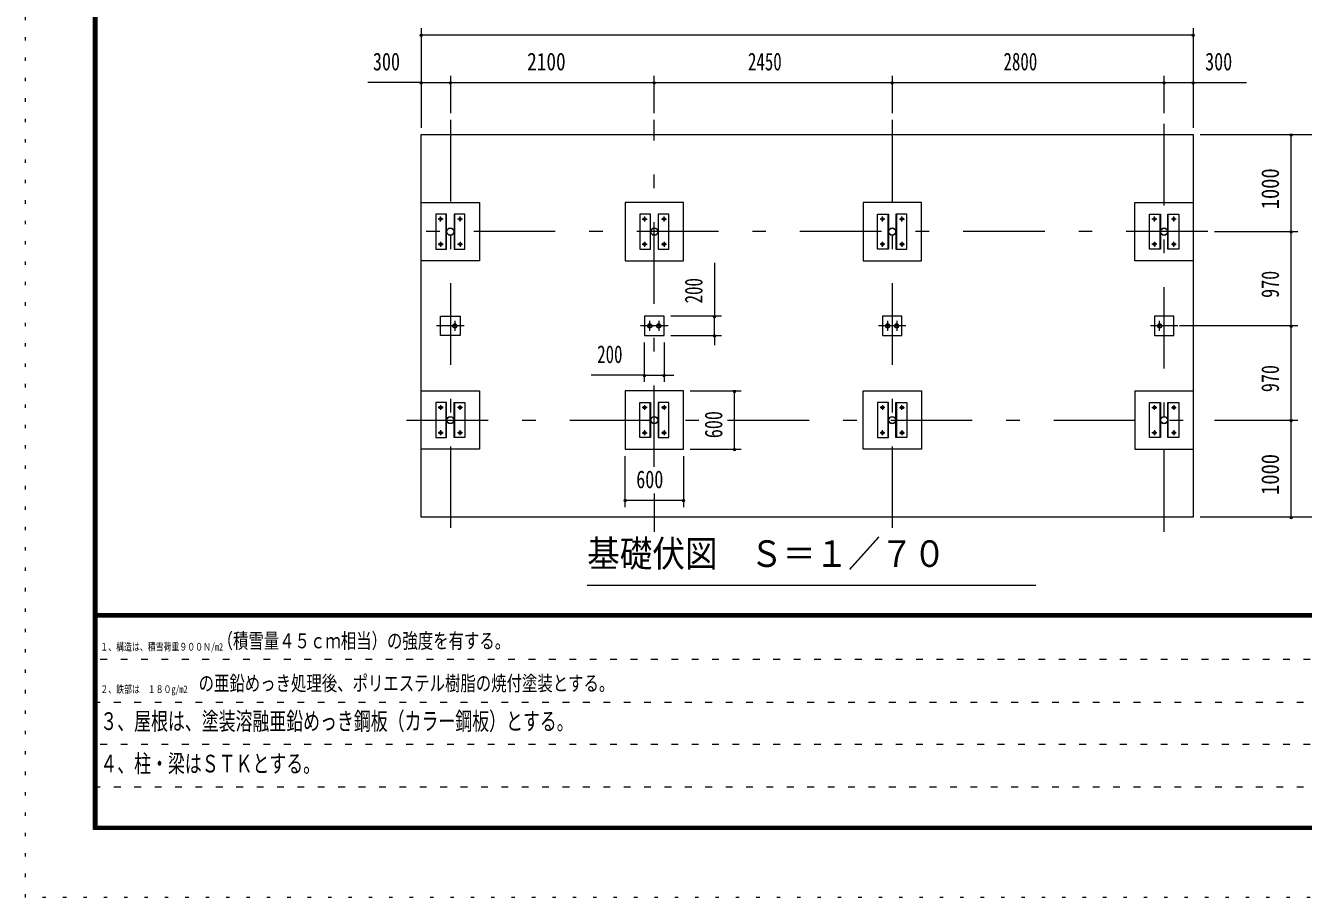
# Model space of a CAD drawing. Units: millimetres, scale not verified. Extents: x -30294 to 30299, y -14700 to 14700.
# Drawn here: x -11281 to 1878, y -14700 to -5727 of the extents above; entities that cross this region are included whole.
import ezdxf
from ezdxf.enums import TextEntityAlignment as Align

# ---------------------------------------------------------------- set-up
doc = ezdxf.new("R2010")
doc.units = ezdxf.units.MM
doc.header["$LTSCALE"] = 70
for name, pattern in [('USER1', [3, 1, -2]), ('USER3', [24, 12, -5, 2, -5]), ('USER4', [3, 0.5, -2.5])]:
    doc.linetypes.add(name, pattern=pattern)
doc.layers.add('0-1_0-F', color=7, linetype='Continuous')
for name, color, linetype, lineweight in [('0-2_1-0BOLD', 7, 'Continuous', 18), ('0-3_1-2CENTER', 3, 'USER3', 18), ('0-5_1-5DIM', 3, 'Continuous', 18), ('0-C_F-F', 5, 'Continuous', 18), ('0-D_F-E_J_ADD', 5, 'USER4', 18)]:
    doc.layers.add(name, color=color, linetype=linetype, lineweight=lineweight)
doc.styles.add('ＭＳ ゴシック', font='')
doc.styles.get('ＭＳ ゴシック').set_extended_font_data('MS Gothic')

msp = doc.modelspace()

# ---------------------------------------------------------------- linework, layer by layer
at = {"layer": '0-2_1-0BOLD'}
for p, q in [((-6949.01, -8027.46), (-6949.01, -7667.46)), ((-6863.71, -7667.46), (-6863.71, -8027.46)), ((-4849.01, -7667.46), (-4849.01, -8027.46)), ((-4763.71, -8027.46), (-4763.71, -7667.46)), ((-2399.01, -8027.46), (-2399.01, -7667.46)), ((-2313.71, -7667.46), (-2313.71, -8027.46)), ((400.99, -7667.46), (400.99, -8027.46)), ((486.29, -8027.46), (486.29, -7667.46)), ((743.64, -8147.46), (143.64, -8147.46)), ((143.64, -9487.46), (743.64, -9487.46)), ((-6949.01, -9967.46), (-6949.01, -9607.46)), ((-6863.71, -9607.46), (-6863.71, -9967.46)), ((-4849.01, -9967.46), (-4849.01, -9607.46)), ((-4763.71, -9607.46), (-4763.71, -9967.46)), ((-2399.01, -9967.46), (-2399.01, -9607.46)), ((-2313.71, -9607.46), (-2313.71, -9967.46)), ((400.99, -9607.46), (400.99, -9967.46)), ((486.29, -9967.46), (486.29, -9607.46))]:
    msp.add_line(p, q, dxfattribs=at)
for points in [[(-7206.36, -6847.46), (743.64, -6847.46), (743.64, -10787.46), (-7206.36, -10787.46)], [(-5106.36, -8147.46), (-4506.36, -8147.46), (-4506.36, -7547.46), (-5106.36, -7547.46)], [(-2656.36, -8147.46), (-2056.36, -8147.46), (-2056.36, -7547.46), (-2656.36, -7547.46)], [(-7056.51, -8027.46), (-6944.51, -8027.46), (-6944.51, -7667.46), (-7056.51, -7667.46)], [(-6868.21, -7667.46), (-6868.21, -8027.46), (-6756.21, -8027.46), (-6756.21, -7667.46)], [(-4844.51, -7667.46), (-4956.51, -7667.46), (-4956.51, -8027.46), (-4844.51, -8027.46)], [(-4656.21, -8027.46), (-4656.21, -7667.46), (-4768.21, -7667.46), (-4768.21, -8027.46)], [(-2506.51, -8027.46), (-2506.51, -7667.46), (-2394.51, -7667.46), (-2394.51, -8027.46)], [(-2318.21, -7667.46), (-2318.21, -8027.46), (-2206.21, -8027.46), (-2206.21, -7667.46)], [(405.49, -7667.46), (405.49, -8027.46), (293.49, -8027.46), (293.49, -7667.46)], [(593.79, -8027.46), (481.79, -8027.46), (481.79, -7667.46), (593.79, -7667.46)], [(-6806.36, -8717.46), (-6806.36, -8917.46), (-7006.36, -8917.46), (-7006.36, -8717.46)], [(-4706.36, -8917.46), (-4706.36, -8717.46), (-4906.36, -8717.46), (-4906.36, -8917.46)], [(-2256.36, -8717.46), (-2456.36, -8717.46), (-2456.36, -8917.46), (-2256.36, -8917.46)], [(543.64, -8917.46), (543.64, -8717.46), (343.64, -8717.46), (343.64, -8917.46)], [(-5106.36, -10087.46), (-4506.36, -10087.46), (-4506.36, -9487.46), (-5106.36, -9487.46)], [(-2656.36, -9487.46), (-2056.36, -9487.46), (-2056.36, -10087.46), (-2656.36, -10087.46)], [(-6944.51, -9967.46), (-6944.51, -9607.46), (-7056.51, -9607.46), (-7056.51, -9967.46)], [(-6756.21, -9607.46), (-6756.21, -9967.46), (-6868.21, -9967.46), (-6868.21, -9607.46)], [(-4956.51, -9967.46), (-4956.51, -9607.46), (-4844.51, -9607.46), (-4844.51, -9967.46)], [(-4768.21, -9607.46), (-4768.21, -9967.46), (-4656.21, -9967.46), (-4656.21, -9607.46)], [(-2394.51, -9967.46), (-2394.51, -9607.46), (-2506.51, -9607.46), (-2506.51, -9967.46)], [(-2206.21, -9607.46), (-2206.21, -9967.46), (-2318.21, -9967.46), (-2318.21, -9607.46)], [(405.49, -9607.46), (405.49, -9967.46), (293.49, -9967.46), (293.49, -9607.46)], [(593.79, -9967.46), (481.79, -9967.46), (481.79, -9607.46), (593.79, -9607.46)]]:
    msp.add_lwpolyline(points, close=True, dxfattribs=at)
for points in [[(-7206.36, -7547.46), (-6606.36, -7547.46), (-6606.36, -8147.46), (-7206.36, -8147.46)], [(143.64, -8147.46), (143.64, -7547.46), (743.64, -7547.46)], [(-7206.36, -9487.46), (-6606.36, -9487.46), (-6606.36, -10087.46), (-7206.36, -10087.46)], [(143.64, -9487.46), (143.64, -10087.46), (743.64, -10087.46)]]:
    msp.add_lwpolyline(points, dxfattribs=at)
for centre, radius in [((-7006.36, -7717.46), 14.5), ((-6806.36, -7717.46), 14.5), ((-4906.36, -7717.46), 14.5), ((-4706.36, -7717.46), 14.5), ((-2456.36, -7717.46), 14.5), ((-2256.36, -7717.46), 14.5), ((343.64, -7717.46), 14.5), ((543.64, -7717.46), 14.5), ((-6906.36, -7847.46), 38.15), ((-6906.36, -7847.46), 35.35), ((-4806.36, -7847.46), 38.15), ((-4806.36, -7847.46), 35.35), ((-2356.36, -7847.46), 38.15), ((-2356.36, -7847.46), 35.35), ((443.64, -7847.46), 38.15), ((443.64, -7847.46), 35.35), ((-7006.36, -7977.46), 14.5), ((-6806.36, -7977.46), 14.5), ((-4906.36, -7977.46), 14.5), ((-4706.36, -7977.46), 14.5), ((-2456.36, -7977.46), 14.5), ((-2256.36, -7977.46), 14.5), ((343.64, -7977.46), 14.5), ((543.64, -7977.46), 14.5), ((-6860.01, -8817.46), 21.35), ((-6860.01, -8817.46), 19.05), ((-4852.71, -8817.46), 21.35), ((-4852.71, -8817.46), 19.05), ((-4760.01, -8817.46), 21.35), ((-4760.01, -8817.46), 19.05), ((-2402.71, -8817.46), 21.35), ((-2402.71, -8817.46), 19.05), ((-2310.01, -8817.46), 21.35), ((-2310.01, -8817.46), 19.05), ((397.29, -8817.46), 21.35), ((397.29, -8817.46), 19.05), ((-7006.36, -9657.46), 14.5), ((-6806.36, -9657.46), 14.5), ((-4906.36, -9657.46), 14.5), ((-4706.36, -9657.46), 14.5), ((-2456.36, -9657.46), 14.5), ((-2256.36, -9657.46), 14.5), ((343.64, -9657.46), 14.5), ((543.64, -9657.46), 14.5), ((-6906.36, -9787.46), 38.15), ((-6906.36, -9787.46), 35.35), ((-4806.36, -9787.46), 38.15), ((-4806.36, -9787.46), 35.35), ((-2356.36, -9787.46), 38.15), ((-2356.36, -9787.46), 35.35), ((443.64, -9787.46), 38.15), ((443.64, -9787.46), 35.35), ((-7006.36, -9917.46), 14.5), ((-6806.36, -9917.46), 14.5), ((-4906.36, -9917.46), 14.5), ((-4706.36, -9917.46), 14.5), ((-2456.36, -9917.46), 14.5), ((-2256.36, -9917.46), 14.5), ((343.64, -9917.46), 14.5), ((543.64, -9917.46), 14.5)]:
    msp.add_circle(centre, radius, dxfattribs=at)
at = {"layer": '0-3_1-2CENTER'}
for p, q in [((-6906.36, -6697.46), (-6906.36, -10937.46)), ((-4806.36, -10269.59), (-4806.36, -6697.46)), ((-2356.36, -6697.46), (-2356.36, -10937.46)), ((443.64, -10937.46), (443.64, -6697.46)), ((-6981.36, -7717.46), (-7031.36, -7717.46)), ((-7006.36, -7742.46), (-7006.36, -7692.46)), ((-6781.36, -7717.46), (-6831.36, -7717.46)), ((-6806.36, -7742.46), (-6806.36, -7692.46)), ((-4931.36, -7717.46), (-4881.36, -7717.46)), ((-4906.36, -7692.46), (-4906.36, -7742.46)), ((-4731.36, -7717.46), (-4681.36, -7717.46)), ((-4706.36, -7742.46), (-4706.36, -7692.46)), ((-2431.36, -7717.46), (-2481.36, -7717.46)), ((-2456.36, -7742.46), (-2456.36, -7692.46)), ((-2281.36, -7717.46), (-2231.36, -7717.46)), ((-2256.36, -7742.46), (-2256.36, -7692.46)), ((368.64, -7717.46), (318.64, -7717.46)), ((343.64, -7742.46), (343.64, -7692.46)), ((568.64, -7717.46), (518.64, -7717.46)), ((543.64, -7742.46), (543.64, -7692.46)), ((893.64, -7847.46), (-7356.36, -7847.46)), ((-7031.36, -7977.46), (-6981.36, -7977.46)), ((-7006.36, -7952.46), (-7006.36, -8002.46)), ((-6831.36, -7977.46), (-6781.36, -7977.46)), ((-6806.36, -7952.46), (-6806.36, -8002.46)), ((-4931.36, -7977.46), (-4881.36, -7977.46)), ((-4906.36, -7952.46), (-4906.36, -8002.46)), ((-4731.36, -7977.46), (-4681.36, -7977.46)), ((-4706.36, -7952.46), (-4706.36, -8002.46)), ((-2431.36, -7977.46), (-2481.36, -7977.46)), ((-2456.36, -8002.46), (-2456.36, -7952.46)), ((-2281.36, -7977.46), (-2231.36, -7977.46)), ((-2256.36, -7952.46), (-2256.36, -8002.46)), ((368.64, -7977.46), (318.64, -7977.46)), ((343.64, -7952.46), (343.64, -8002.46)), ((518.64, -7977.46), (568.64, -7977.46)), ((543.64, -8002.46), (543.64, -7952.46)), ((-6860.01, -8766.11), (-6860.01, -8868.81)), ((-4852.71, -8868.81), (-4852.71, -8766.11)), ((-4760.01, -8766.11), (-4760.01, -8868.81)), ((-2402.71, -8868.81), (-2402.71, -8766.11)), ((-2310.01, -8766.11), (-2310.01, -8868.81)), ((397.29, -8868.81), (397.29, -8766.11)), ((-6764.94, -8817.46), (-7047.78, -8817.46)), ((-4664.94, -8817.46), (-4947.78, -8817.46)), ((-2214.94, -8817.46), (-2497.78, -8817.46)), ((585.06, -8817.46), (302.21, -8817.46)), ((-6981.36, -9657.46), (-7031.36, -9657.46)), ((-7006.36, -9632.46), (-7006.36, -9682.46)), ((-6781.36, -9657.46), (-6831.36, -9657.46)), ((-6806.36, -9682.46), (-6806.36, -9632.46)), ((-4881.36, -9657.46), (-4931.36, -9657.46)), ((-4906.36, -9632.46), (-4906.36, -9682.46)), ((-4681.36, -9657.46), (-4731.36, -9657.46)), ((-4706.36, -9632.46), (-4706.36, -9682.46)), ((-2431.36, -9657.46), (-2481.36, -9657.46)), ((-2456.36, -9632.46), (-2456.36, -9682.46)), ((-2281.36, -9657.46), (-2231.36, -9657.46)), ((-2256.36, -9682.46), (-2256.36, -9632.46)), ((318.64, -9657.46), (368.64, -9657.46)), ((343.64, -9682.46), (343.64, -9632.46)), ((518.64, -9657.46), (568.64, -9657.46)), ((543.64, -9632.46), (543.64, -9682.46)), ((-7356.36, -9787.46), (-4338.8, -9787.46)), ((-4051.36, -9787.46), (893.64, -9787.46)), ((-6981.36, -9917.46), (-7031.36, -9917.46)), ((-7006.36, -9892.46), (-7006.36, -9942.46)), ((-6781.36, -9917.46), (-6831.36, -9917.46)), ((-6806.36, -9942.46), (-6806.36, -9892.46)), ((-4931.36, -9917.46), (-4881.36, -9917.46)), ((-4906.36, -9892.46), (-4906.36, -9942.46)), ((-4731.36, -9917.46), (-4681.36, -9917.46)), ((-4706.36, -9892.46), (-4706.36, -9942.46)), ((-2431.36, -9917.46), (-2481.36, -9917.46)), ((-2456.36, -9942.46), (-2456.36, -9892.46)), ((-2281.36, -9917.46), (-2231.36, -9917.46)), ((-2256.36, -9892.46), (-2256.36, -9942.46)), ((368.64, -9917.46), (318.64, -9917.46)), ((343.64, -9892.46), (343.64, -9942.46)), ((568.64, -9917.46), (518.64, -9917.46)), ((543.64, -9892.46), (543.64, -9942.46)), ((-4806.36, -10542.46), (-4806.36, -10937.46))]:
    msp.add_line(p, q, dxfattribs=at)
at = {"layer": '0-5_1-5DIM'}
for p, q in [((-7206.36, -5752.46), (-7206.36, -6777.46)), ((743.64, -5752.46), (743.64, -6777.46)), ((-7192.36, -5822.46), (-7220.36, -5822.46)), ((-7206.36, -5822.46), (743.64, -5822.46)), ((757.64, -5822.46), (729.64, -5822.46)), ((-7206.36, -6312.46), (-7755.86, -6312.46)), ((-7192.36, -6312.46), (-7220.36, -6312.46)), ((-7206.36, -6312.46), (-6906.36, -6312.46)), ((-6892.36, -6312.46), (-6920.36, -6312.46)), ((-6906.36, -6242.46), (-6906.36, -6627.46)), ((-6906.36, -6312.46), (-4806.36, -6312.46)), ((-4792.36, -6312.46), (-4820.36, -6312.46)), ((-4806.36, -6627.46), (-4806.36, -6242.46)), ((-4806.36, -6312.46), (-2356.36, -6312.46)), ((-2342.36, -6312.46), (-2370.36, -6312.46)), ((-2356.36, -6242.46), (-2356.36, -6627.46)), ((-2356.36, -6312.46), (443.64, -6312.46)), ((457.64, -6312.46), (429.64, -6312.46)), ((443.64, -6627.46), (443.64, -6242.46)), ((443.64, -6312.46), (743.64, -6312.46)), ((757.64, -6312.46), (729.64, -6312.46)), ((743.64, -6312.46), (1293.14, -6312.46)), ((813.64, -6847.46), (2310.63, -6847.46)), ((1764.63, -6847.46), (1736.63, -6847.46)), ((1750.63, -7847.46), (1750.63, -6847.46)), ((963.64, -7847.46), (1820.63, -7847.46)), ((1764.63, -7847.46), (1736.63, -7847.46)), ((1750.63, -8817.46), (1750.63, -7847.46)), ((-4185.78, -8167.96), (-4185.78, -8717.46)), ((-4115.78, -8717.46), (-4636.36, -8717.46)), ((-4171.78, -8717.46), (-4199.78, -8717.46)), ((-4185.78, -8917.46), (-4185.78, -8717.46)), ((-4636.36, -8917.46), (-4115.78, -8917.46)), ((-4171.78, -8917.46), (-4199.78, -8917.46)), ((-4185.78, -8917.46), (-4185.78, -9017.46)), ((1820.63, -8817.46), (602.03, -8817.46)), ((1764.63, -8817.46), (1736.63, -8817.46)), ((1750.63, -9787.46), (1750.63, -8817.46)), ((-4906.36, -9394.53), (-4906.36, -8987.46)), ((-4706.36, -8987.46), (-4706.36, -9394.53)), ((-4906.36, -9324.53), (-5455.86, -9324.53)), ((-4892.36, -9324.53), (-4920.36, -9324.53)), ((-4906.36, -9324.53), (-4706.36, -9324.53)), ((-4692.36, -9324.53), (-4720.36, -9324.53)), ((-4706.36, -9324.53), (-4606.36, -9324.53)), ((-4436.36, -9487.46), (-3911.36, -9487.46)), ((-3967.36, -9487.46), (-3995.36, -9487.46)), ((-3981.36, -10087.46), (-3981.36, -9487.46)), ((963.64, -9787.46), (1820.63, -9787.46)), ((1764.63, -9787.46), (1736.63, -9787.46)), ((1750.63, -10787.46), (1750.63, -9787.46)), ((-4436.36, -10087.46), (-3911.36, -10087.46)), ((-3967.36, -10087.46), (-3995.36, -10087.46)), ((-5106.36, -10682.46), (-5106.36, -10157.46)), ((-4506.36, -10157.46), (-4506.36, -10682.46)), ((-5092.36, -10612.46), (-5120.36, -10612.46)), ((-5106.36, -10612.46), (-4506.36, -10612.46)), ((-4492.36, -10612.46), (-4520.36, -10612.46)), ((2310.63, -10787.46), (813.64, -10787.46)), ((1764.63, -10787.46), (1736.63, -10787.46)), ((-5497.5, -11487.46), (-877.5, -11487.46))]:
    msp.add_line(p, q, dxfattribs=at)
for centre in [(-7206.36, -5822.46), (743.64, -5822.46), (-7206.36, -6312.46), (-6906.36, -6312.46), (-4806.36, -6312.46), (-2356.36, -6312.46), (443.64, -6312.46), (743.64, -6312.46), (1750.63, -6847.46), (1750.63, -7847.46), (-4185.78, -8717.46), (-4185.78, -8917.46), (1750.63, -8817.46), (-4906.36, -9324.53), (-4706.36, -9324.53), (-3981.36, -9487.46), (1750.63, -9787.46), (-3981.36, -10087.46), (-5106.36, -10612.46), (-4506.36, -10612.46), (1750.63, -10787.46)]:
    msp.add_arc(centre, 14, 180, 0, dxfattribs=at)
at = {"layer": '0-C_F-F'}
for p, q in [((29564.17, -11781), (-10545.82, -11781)), ((-10545.82, -11784.5), (29564.17, -11784.5)), ((29564.17, -11788), (-10545.82, -11788)), ((-10545.82, -11791.5), (29564.17, -11791.5)), ((29564.17, -11795), (-10545.82, -11795)), ((-10545.82, -11798.5), (29564.17, -11798.5)), ((29564.17, -11802), (-10545.82, -11802)), ((-10545.82, -11805.5), (29564.17, -11805.5)), ((29564.17, -11809), (-10545.82, -11809)), ((-10545.82, -11812.5), (29564.17, -11812.5)), ((29564.17, -11816), (-10545.82, -11816))]:
    msp.add_line(p, q, dxfattribs=at)
at = {"layer": '0-C_F-F', "color": 6, "linetype": 'USER1'}
for p, q in [((14969.18, -12252.8), (-10580.82, -12252.8)), ((-10580.82, -12689.6), (14969.18, -12689.6)), ((14969.18, -13126.4), (-10580.82, -13126.4)), ((-10580.82, -13563.2), (11457.98, -13563.2))]:
    msp.add_line(p, q, dxfattribs=at)
at = {"layer": '0-C_F-F'}
for points in [[(29599.18, -14000), (-10580.82, -14000), (-10580.82, 14140), (29599.18, 14140)], [(29595.67, -13996.5), (-10577.32, -13996.5), (-10577.32, 14136.5), (29595.67, 14136.5)], [(29592.17, -13993), (29592.17, 14133), (-10573.82, 14133), (-10573.82, -13993)], [(29588.67, -13989.5), (-10570.32, -13989.5), (-10570.32, 14129.5), (29588.67, 14129.5)], [(29585.18, -13986), (29585.18, 14126), (-10566.82, 14126), (-10566.82, -13986)], [(29581.68, -13982.5), (-10563.32, -13982.5), (-10563.32, 14122.5), (29581.68, 14122.5)], [(29578.17, -13979), (29578.17, 14119), (-10559.82, 14119), (-10559.82, -13979)], [(29574.68, -13975.5), (-10556.32, -13975.5), (-10556.32, 14115.5), (29574.68, 14115.5)], [(29571.17, -13972), (-10552.82, -13972), (-10552.82, 14112), (29571.17, 14112)], [(29567.68, -13968.5), (-10549.32, -13968.5), (-10549.32, 14108.5), (29567.68, 14108.5)], [(29564.17, -13965), (29564.17, 14105), (-10545.82, 14105), (-10545.82, -13965)]]:
    msp.add_lwpolyline(points, close=True, dxfattribs=at)
at = {"layer": '0-D_F-E_J_ADD'}
msp.add_lwpolyline([(30299.18, -14700), (-11280.82, -14700), (-11280.82, 14700), (30299.18, 14700)], close=True, dxfattribs=at)

# ---------------------------------------------------------------- texts
at = {"layer": '0-1_0-F', "style": 'ＭＳ ゴシック'}
for s, height, width, p in [('（積雪量４５ｃｍ相当）の強度を有する。', 155, 0.75, (-9303.34, -12182.8)), ('１、構造は、積雪荷重９００Ｎ/m2', 77.49, 0.75, (-10510.82, -12182.8)), ('\u3000の亜鉛めっき処理後、ポリエステル樹脂の焼付塗装とする。', 155, 0.75, (-9657.39, -12619.6)), ('２、鉄部は\u3000１８０g/m2', 77.49, 0.75, (-10510.82, -12619.6)), ('３、屋根は、塗装溶融亜鉛めっき鋼板（カラー鋼板）とする。', 182.3, 0.7, (-10510.82, -13031.53)), ('４、柱・梁はＳＴＫとする。', 182.3, 0.7, (-10510.82, -13468.33))]:
    msp.add_text(s, height=height, dxfattribs=dict(at, width=width)).set_placement(p, align=Align.BOTTOM_LEFT)
at = {"layer": '0-5_1-5DIM', "color": 7, "style": 'ＭＳ ゴシック'}
for s, height, width, p in [('300', 182.3, 0.75, (-7703.86, -6242.46)), ('2100', 182.3, 0.8, (-6115.9, -6242.46)), ('2450', 182.3, 0.7, (-3841.77, -6242.46)), ('2800', 182.3, 0.7, (-1210.14, -6242.46)), ('300', 182.3, 0.75, (865.64, -6242.46)), ('200', 182.3, 0.7, (-5394.28, -9254.53)), ('600', 182.3, 0.75, (-4992.36, -10542.46)), ('基礎伏図\u3000Ｓ＝１／７０', 273.5, 0.9, (-5497.5, -11380.15))]:
    msp.add_text(s, height=height, dxfattribs=dict(at, width=width)).set_placement(p, align=Align.BOTTOM_LEFT)
for s, width, p in [('1000', 0.85, (1680.63, -7617.39)), ('970', 0.75, (1680.63, -8529.62)), ('200', 0.7, (-4255.78, -8585.88)), ('970', 0.75, (1680.63, -9499.61)), ('600', 0.75, (-4051.36, -9973.46)), ('1000', 0.85, (1680.63, -10557.39))]:
    msp.add_text(s, height=182.3, rotation=90, dxfattribs=dict(at, width=width)).set_placement(p, align=Align.BOTTOM_LEFT)

doc.saveas('drawing.dxf')
